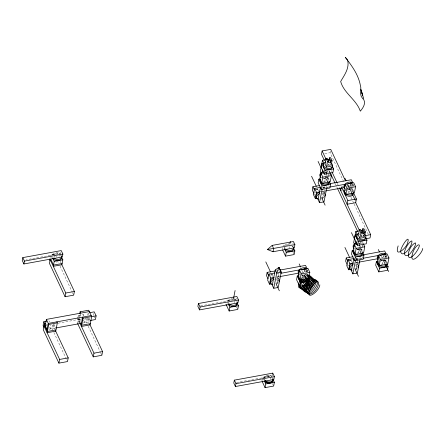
<?xml version="1.0" encoding="UTF-8"?>
<svg xmlns="http://www.w3.org/2000/svg" width="445" height="445" viewBox="0 0 445 445"><rect width="100%" height="100%" fill="white"/><g stroke="black" fill="none" stroke-linecap="round" stroke-linejoin="round"><path stroke-width="0.33" stroke-dasharray="2.23 1.67" d="M54.546 257.46L55.147 254.379L49.996 255.319M59.107 256.225L59.469 254.379M60.904 252.315L60.676 253.466L26.294 259.741M52.449 325.095L51.848 328.176L50.129 328.488L50.852 324.794M79.054 322.586L77.447 319.154L78.17 315.461L83.326 314.52L84.127 316.234M77.608 323.476L78.576 318.548L80.567 322.797M79.032 317.341L79.638 314.265M80.139 316.217L80.745 313.135M79.444 322.547L80.05 319.466M83.082 315.75L83.326 314.52M86.92 318.214L86.191 321.907L84.478 322.219L85.201 318.525L86.92 318.214L88.944 322.542M87.737 315.16L88.221 312.696M88.727 314.648L88.967 313.414M93.517 315.555L94.001 313.091M234.615 302.756L235.094 300.292M236.306 299.379L236.529 298.228M282.408 249.456L282.77 247.609M276.773 284.355L278.854 273.753M278.982 273.091L279.371 271.1M278.381 281.424L279.349 276.501L278.008 273.636M261.927 380.953L262.411 378.489M289.05 248.032L289.306 246.714M292.921 244.099L293.177 242.809M270.516 379.385L270.994 376.921M272.207 376.008L272.429 374.857M301.671 272.596L306.388 271.734L306.772 269.798M343.59 181.543L330.079 152.702L330.468 150.705M326.396 173.033L326.78 171.064M327.837 165.679L328.076 164.45M324.761 181.621L325.812 176.276M327.854 165.852L328.115 164.511M307.217 272.04L307.584 270.193M322.536 198.715L324.155 190.488M324.655 187.935L324.906 186.661M327.225 178.857L327.464 177.622L323.504 178.345A4.611 3.376 11.1 0 1 325.773 178.523M329.762 165.924L330.246 163.46M324.633 193.319L325.111 190.855L324.577 189.715M328.571 176.498L329.055 174.034M329.178 173.417L329.539 171.57L325.579 172.293M349.242 188.891L349.726 186.427M348.847 193.174L349.753 188.563M347.534 186.939L352.156 186.093L352.49 184.408M353.441 190.861L352.501 188.858L352.863 187.011M352.985 186.394L353.708 182.7M356.228 259.897L356.595 258.05L357.663 260.336M359.749 244.233L360.133 242.28M361.156 237.063L361.668 234.454M358.119 252.821L359.165 247.476M361.245 236.885L361.629 234.91M355.894 269.915L357.585 261.298M357.713 260.637L358.364 257.321M360.578 250.057L360.823 248.822L356.857 249.545M363.114 237.124L363.598 234.66M357.986 264.519L358.47 262.055L357.936 260.909M361.93 247.698L362.414 245.234M362.536 244.617L362.897 242.77L358.931 243.493A4.611 2.765 -25.1 0 1 360.828 243.621M382.205 264.375L383.106 259.763M384.747 261.187L384.992 259.952L381.026 260.675A4.611 3.376 11.1 0 1 383.267 260.842M380.792 258.156L385.515 257.293L385.893 255.358M387.2 262.923L385.859 260.058L386.221 258.211M386.343 257.594L386.827 255.13M324.794 153.67L330.079 152.702M323.521 170.802L324.805 170.569M323.726 178.567L328.332 177.727L329.272 179.73M323.437 181.922L326.079 181.438M322.492 187.412L326.992 186.589M315.639 189.375L319.009 188.758M322.38 188.146L329.122 186.911M315.683 189.642L318.987 189.042M325.679 187.818L322.948 188.318L323.237 186.85L324.31 189.142M326.363 187.695L329.094 187.195M341.382 186.761L343.362 186.399M347.322 185.676L349.308 185.315M320.489 191.7L325.111 190.855M313.731 193.108L315.711 192.746M322.314 191.539L325.64 190.933M313.441 194.576L315.422 194.215M340.653 190.454L341.977 190.215M344.775 190.271L346.021 190.043M346.649 189.926L352.501 188.858M321.262 197.497L323.904 197.013M320.289 199.126L321.412 198.921M56.304 262.083L58.017 261.766L58.595 263.006M283.131 245.762L289.078 244.678M364.071 235.85L362.091 236.212L361.501 234.954M356.873 242.002L358.158 241.768M357.062 249.773L361.69 248.927L362.764 251.219M356.795 253.122L359.438 252.638M276.573 270.682L279.271 270.193M355.85 258.612L360.344 257.788M270.549 274.893L273.92 274.276M348.997 260.575L352.368 259.958M355.739 259.34L362.48 258.111M270.616 275.155L273.987 274.543M277.357 273.925L278.709 273.681M349.069 260.837L352.44 260.219M355.811 259.607L360.528 258.745M361.201 258.623L362.553 258.378M276.707 276.979L279.349 276.501M355.828 262.539L358.47 262.055M276.729 277.152L279.421 276.656M355.85 262.706L358.548 262.216M346.8 265.776L348.78 265.415M301.905 275.121L303.229 274.877M303.434 275.105L302.111 275.344A4.611 2.765 -25.1 0 0 303.062 275.144M377.271 261.627L379.251 261.265M379.913 261.143L385.859 260.058M46.208 324.455L47.532 324.216M77.447 319.154L81.313 318.448M276.156 283.02L278.142 282.658L276.529 279.221M354.62 268.697L357.263 268.213L355.383 264.208M45.19 325.562L47.237 325.189M58.139 323.198L81.518 318.932M380.964 264.252L382.945 263.891M80.973 319.299L78.331 319.777L79.783 322.87M49.05 329.205L55.925 327.954M82.737 323.059L89.339 321.852M226.75 300.631L235.338 299.062M200.573 305.904L233.608 299.874M234.281 299.752L235.633 299.502M262.65 377.26L271.239 375.691L272.017 377.36M236.49 382.528L271.539 376.131A4.611 3.376 11.1 0 0 264.224 377.699M350.988 183.601L352.156 186.093M384.931 256.047L385.515 257.293M350.554 186.449L353.202 192.095M384.992 259.952L386.416 262.989M348.101 185.042L349.536 188.107M349.82 188.719L350.399 189.943M381.454 256.242L382.889 259.302M383.178 259.919L383.751 261.143M347.473 185.114L348.352 186.995M348.646 187.623L349.831 190.143M347.701 190.321L348.874 192.83M350.933 197.218L352.401 200.35M352.696 200.979L353.87 203.487M354.164 204.116L368.849 235.461M329.806 163.777L330.39 165.023M363.165 234.977L363.749 236.223M328.31 164.11L329.194 165.991M331.247 170.379L331.837 171.631M337.416 183.546L339.179 187.306M329.128 170.574L330.006 172.454M335.296 183.735L336.47 186.244M336.765 186.872L337.355 188.124M329.539 171.57L330.079 172.716M362.897 242.77L363.432 243.916M325.39 171.815L326.268 173.689M358.748 243.014L359.621 244.884M327.464 177.622L328.888 180.659A4.611 3.376 11.1 0 0 327.476 179.263M360.823 248.822L362.241 251.859M325.529 177.321L326.102 178.545M358.887 248.521L359.46 249.745M328.733 185.571L329.3 186.783M362.085 256.771L362.658 257.983M324.433 192.857L324.85 193.747M357.73 263.93L358.147 264.82M322.03 193.008L323.637 196.44M317.452 188.825L318.631 191.333M321.574 197.619L322.163 198.876M350.81 260.025L351.989 262.533M354.932 268.819L355.522 270.076M306.577 268.88L307.206 270.215M305.804 270.488L306.388 271.734M292.571 246.018L293.144 247.231M302.333 270.682L303.195 272.518M292.988 252.143L294.123 254.568M283.988 247.587L284.555 248.799M278.609 278.37L279.026 279.26M271.689 274.465L272.863 276.979M275.811 283.259L276.395 284.516M236.607 307.005L237.458 308.83M272.501 383.635L273.642 386.065M227.606 302.45L228.174 303.668M263.173 378.372L264.213 380.597A4.611 3.376 11.1 0 1 263.941 379.312M93.784 316.128L94.59 317.841M60.565 254.968L59.708 253.144L51.125 254.712L51.976 256.537M89.172 318.214L89.973 319.927M88.394 318.297L89.467 320.6M87.726 318.192L89.434 321.835M60.192 261.165L61.06 263.017M55.686 255.525L56.487 257.243M60.047 266.093L72.212 292.07M72.507 292.688L73.375 294.54M86.191 321.907L86.775 323.142M88.221 326.235L100.392 352.206M100.681 352.824L101.838 355.299M83.404 319.927L84.478 322.219M50.802 257.038L51.336 258.183M78.17 315.461L79.51 318.32M79.288 318.759L80.617 321.596M53.795 324.027L55.653 328.004M53.383 324.466L55.091 328.104M52.855 325.089L54.891 329.428M48.978 320.789L49.512 321.93M51.848 328.176L52.716 330.029M53.873 332.504L67.201 360.951M49.595 327.342L50.129 328.488M325.812 163.098A4.611 3.376 11.1 0 1 326.586 162.959M330.101 163.638A4.611 3.376 11.1 0 1 330.496 163.871M328.972 174.101A4.611 2.765 -25.1 0 1 328.755 175.224M326.88 177.327A4.611 2.765 -25.1 0 1 323.654 178.567M325.245 172.354A4.611 2.765 -25.1 0 1 327.498 172.426M326.992 171.13A4.611 2.765 -25.1 0 1 328.299 172.443M327.553 174.813A4.611 2.765 -25.1 0 1 326.624 175.719M322.252 177.271A4.611 2.765 -25.1 0 1 321.507 177.193M285.034 248.06A4.611 3.376 11.1 0 1 284.789 247.481M285.056 245.334A4.611 3.376 11.1 0 1 289.4 243.699M290.947 244.083A4.611 3.376 11.1 0 1 291.241 244.205M293.255 245.829A4.611 3.376 11.1 0 1 293.567 246.397M284.572 248.799A4.611 3.376 11.1 0 1 284.461 247.481M286.307 245.323A4.611 3.376 11.1 0 1 287.425 244.978M291.731 245.835A4.611 3.376 11.1 0 1 292.927 246.942M302.205 275.105A4.611 3.376 11.1 0 1 303.173 275.116M299.746 274.904A4.611 3.376 11.1 0 1 300.414 274.432M306.844 269.731A4.611 2.765 -25.1 0 1 307.111 272.095M300.458 275.283A4.611 2.765 -25.1 0 1 299.78 275.043M306.744 269.87A4.611 2.765 -25.1 0 1 305.031 272.49M300.353 274.031A4.611 2.765 -25.1 0 1 299.835 273.948M277.04 277.285A4.611 2.765 -25.1 0 1 278.742 279.577A4.611 2.765 -25.1 0 1 275.978 282.686M278.153 282.914A4.611 2.765 -25.1 0 1 275.399 284.539M276.579 278.52A4.611 2.765 -25.1 0 1 278.876 279.226M228.213 303.729A4.611 3.376 11.1 0 1 228.051 302.511M228.786 300.981A4.611 3.376 11.1 0 1 232.646 299.785M236.289 301.493A4.611 3.376 11.1 0 1 236.473 301.71M228.825 303.206A4.611 3.376 11.1 0 1 228.457 302.5M228.335 301.043A4.611 3.376 11.1 0 1 232.557 298.528M234.17 298.812A4.611 3.376 11.1 0 1 235.867 299.663M237.024 300.931A4.611 3.376 11.1 0 1 237.246 301.41M359.249 234.276A4.611 3.376 11.1 0 1 359.86 234.165M363.331 234.771A4.611 3.376 11.1 0 1 363.877 235.088M362.325 245.212A4.611 2.765 -25.1 0 1 362.069 246.519M360.088 248.627A4.611 2.765 -25.1 0 1 357.09 249.762M360.428 242.364A4.611 2.765 -25.1 0 1 361.663 243.676M361.029 245.863A4.611 2.765 -25.1 0 1 359.983 246.919M355.305 248.455A4.611 2.765 -25.1 0 1 354.787 248.377M357.157 249.528A4.611 3.376 11.1 0 1 362.263 251.926M354.904 249.161A4.611 3.376 11.1 0 1 355.366 248.861M359.961 248.677A4.611 3.376 11.1 0 1 362.809 251.414M355.905 262.795A4.611 2.765 -25.1 0 1 357.908 264.703M357.641 265.81A4.611 2.765 -25.1 0 1 354.804 268.396M357.046 268.68A4.611 2.765 -25.1 0 1 354.209 270.193M355.405 264.096A4.611 2.765 -25.1 0 1 357.997 264.781M385.971 255.291A4.611 2.765 -25.1 0 1 386.238 257.649M384.257 259.758A4.611 2.765 -25.1 0 1 380.959 260.92M379.34 260.776A4.611 2.765 -25.1 0 1 378.901 260.603M385.882 255.213A4.611 2.765 -25.1 0 1 384.152 258.05M379.479 259.585A4.611 2.765 -25.1 0 1 378.712 259.441M379.057 261.365A4.611 3.376 11.1 0 1 379.296 261.221M385.031 261.61A4.611 3.376 11.1 0 1 386.432 263.056M378.867 260.459A4.611 3.376 11.1 0 1 379.296 260.136M384.135 259.808A4.611 3.376 11.1 0 1 387.067 263.034M52.51 257.572A4.611 3.376 11.1 0 1 52.421 257.082M53.55 254.712A4.611 3.376 11.1 0 1 58.612 254.234M60.459 255.369A4.611 3.376 11.1 0 1 61.154 256.248M52.849 254.662A4.611 3.376 11.1 0 1 59.986 253.572M61.516 255.252A4.611 3.376 11.1 0 1 61.749 255.981M352.518 184.13A4.611 2.765 -25.1 0 1 350.649 186.961M345.887 188.357A4.611 2.765 -25.1 0 1 345.437 188.263M352.735 184.224A4.611 2.765 -25.1 0 1 352.924 186.355M351.049 188.463A4.611 2.765 -25.1 0 1 347.823 189.704M345.96 189.57A4.611 2.765 -25.1 0 1 345.348 189.297M345.37 189.398A4.611 3.376 11.1 0 1 346.077 188.852M350.654 188.563A4.611 3.376 11.1 0 1 353.714 191.917M345.543 190.271A4.611 3.376 11.1 0 1 345.871 190.06M347.734 189.481A4.611 3.376 11.1 0 1 349.948 189.653M351.645 190.393A4.611 3.376 11.1 0 1 353.041 191.795M323.804 197.38A4.611 2.765 -25.1 0 1 321.001 198.948M322.58 192.88A4.611 2.765 -25.1 0 1 324.566 193.514M322.725 191.623A4.611 2.765 -25.1 0 1 324.511 193.937A4.611 2.765 -25.1 0 1 321.652 197.096M320.433 191.723A4.611 2.765 -25.1 0 1 320.823 191.639M321.529 177.972A4.611 3.376 11.1 0 1 322.108 177.611M326.48 177.433A4.611 3.376 11.1 0 1 329.456 180.242M264.336 379.98A4.611 3.376 11.1 0 1 264.124 379.363M264.308 377.699A4.611 3.376 11.1 0 1 270.977 376.487M272.568 377.822A4.611 3.376 11.1 0 1 272.763 378.117M264.758 379.885A4.611 3.376 11.1 0 1 264.458 379.368M272.969 377.655A4.611 3.376 11.1 0 1 273.108 377.944M264.586 377.716A4.611 3.376 11.1 0 1 269.548 376.592M271.923 377.855A4.611 3.376 11.1 0 1 272.646 378.734"/><path stroke-width="0.67" d="M22.812 257.605L22.25 260.481L23.891 263.974L62.317 256.965L62.879 254.089L61.243 250.591L22.812 257.605L24.453 261.098L23.891 263.974M52.833 258.356L54.251 261.393L53.283 266.316L61.872 264.753L62.84 259.824L61.416 256.787M46.402 321.257L43.827 321.729L43.098 325.423L43.905 327.142M45.729 323.654L44.405 323.893L43.26 329.745L58.907 363.137L67.49 361.568L68.219 357.875L55.469 330.663M45.19 325.562L46.397 319.404L89.334 311.567M46.397 319.404L48.744 324.416L47.114 332.726L55.703 331.158L57.333 322.848L56.86 321.846M65.076 296.726L65.799 293.032L50.157 259.641L49.434 263.334L65.076 296.726L73.664 295.163L74.387 291.464L61.638 264.258M58.907 363.137L59.63 359.443L43.983 326.046M79.755 313.647L80.117 311.8L88.705 310.232L91.676 316.579L90.046 324.889L81.463 326.458L83.093 318.147L82.62 317.14L81.413 323.298M89.734 312.685L94.24 311.862L96.12 315.867L95.397 319.56L90.24 320.5M89.818 324.394L102.561 351.606L101.838 355.299L93.25 356.868L93.978 353.174L80.039 323.42M198.442 303.518L197.88 306.394L199.516 309.892L237.941 302.878L238.509 300.002L236.868 296.503L198.442 303.518L200.083 307.017L199.516 309.892M237.046 302.706L238.464 305.743L237.741 309.436L229.153 311.005L229.881 307.306L228.457 304.274M233.375 299.268L235.088 290.541M234.343 380.147L233.775 383.023L235.416 386.521L273.842 379.507L274.409 376.631L272.768 373.132L234.343 380.147L235.984 383.646L235.416 386.521M275.227 270.927L267.134 272.407L266.499 275.633L267.962 278.748M273.002 251.742L273.636 248.516L272.173 245.401L293.427 241.518L294.89 244.639L294.256 247.865L273.002 251.742L267.434 249.512L272.173 245.401M274.826 272.974L268.886 274.059L267.673 280.216L269.553 284.221L271.533 283.86M269.553 284.221L270.76 278.064L268.886 274.059M275.266 269.931L272.273 285.178L273.736 288.293L278.236 287.476L281.223 272.234L278.971 267.389L275.266 269.931L276.729 273.052L273.736 288.293M293.427 247.837L294.851 250.874L294.123 254.568L285.54 256.136L286.263 252.443L284.839 249.406A4.611 3.376 11.1 0 0 290.357 251.692A4.611 3.376 11.1 0 0 293.5 248.154M289.823 244.066L290.346 241.418M273.063 379.585L274.365 382.372L273.642 386.065L265.053 387.634L265.782 383.935L264.475 381.154M272.546 374.284L272.768 373.132M319.644 185.532L312.902 186.767L312.268 189.987L313.731 193.108M298.601 275.722L297.282 275.961L296.559 279.66L299.685 286.335L308.274 284.772L308.997 281.073L307.862 278.648M320.595 187.334L314.648 188.419L313.441 194.576L315.321 198.581L317.302 198.22M345.415 180.726L330.73 149.375L322.141 150.944L321.49 154.27L324.427 160.539M325.695 159.716L322.48 160.306L320.305 171.386L321.184 173.261M320.2 178.951L318.876 179.19L318.153 182.884L321.284 189.564L329.867 187.996L330.596 184.302L329.456 181.877M322.48 160.306L323.943 163.426L321.896 163.799L321.173 167.492L324.305 174.173L332.888 172.604L333.617 168.911L332.193 165.874M315.321 198.581L316.529 192.424L314.648 188.419M300.025 280.077L301.237 273.92L299.357 269.909L298.15 276.067L300.025 280.077L308.613 278.509L309.82 272.351L307.946 268.341L280.728 273.308M323.598 172.654L320.956 173.138L319.744 179.296L321.624 183.301L330.212 181.738L331.419 175.58L330.079 172.716M299.685 286.335L300.408 282.642L297.282 275.961M322.286 171.887L322.686 169.84M323.459 165.885L323.704 164.656M320.5 187.011L318.041 199.532L319.504 202.653L323.999 201.835L326.602 188.58M329.478 157.814L330.941 160.934L330.668 162.319L328.421 162.731L328.694 161.346L327.231 158.225L326.107 158.431L325.017 163.971L326.48 167.092L330.98 166.269L332.065 160.728L330.602 157.608L329.478 157.814L328.772 161.168M321.624 183.301L322.831 177.143L320.956 173.138M304.502 271.572L305.276 267.623M321.284 189.564L322.008 185.871L318.876 179.19M324.305 174.173L325.028 170.474L321.896 163.799M319.504 202.653L322.102 189.398M326.48 167.092L327.565 161.552L326.107 158.431M326.074 174.941L326.335 173.6M340.653 190.454L341.137 187.996M345.125 184.269L343.918 190.427L345.793 194.432L354.381 192.869L355.588 186.711L353.708 182.7L345.125 184.269L347 188.274L345.793 194.432M350.271 185.932L351.044 181.983M341.677 187.389L347.845 200.561L347.122 204.255L355.705 202.692L356.434 198.993L353.491 192.724M352.996 256.732L346.255 257.961L345.626 261.187L347.083 264.308M353.953 258.534L348.007 259.619L346.8 265.776L348.674 269.781L350.654 269.42M359.048 230.916L355.839 231.506L353.664 242.586L354.543 244.461M353.558 250.151L352.234 250.39L351.511 254.084L354.637 260.764L363.226 259.196L363.949 255.502L362.814 253.071M357.235 234.632L355.255 234.999L354.531 238.692L357.658 245.367L366.246 243.804L366.969 240.105L365.551 237.074M348.674 269.781L349.881 263.624L348.007 259.619M356.951 243.854L354.309 244.338L353.102 250.496L354.976 254.501L363.565 252.932L364.772 246.775L363.432 243.916M355.511 243.749L356.022 241.145M353.87 258.144L351.4 270.732L352.857 273.853L357.357 273.03L359.955 259.78M359.46 229.631L358.375 235.171L359.838 238.292L364.333 237.469L365.423 231.928L363.96 228.808L362.836 229.014L364.299 232.134L364.027 233.519L361.774 233.931L362.046 232.54L360.589 229.425L359.46 229.631L360.923 232.746L359.838 238.292M354.976 254.501L356.189 248.343L354.309 244.338M354.637 260.764L355.366 257.071L352.234 250.39M357.658 245.367L358.386 241.674L355.255 234.999M352.857 273.853L355.46 260.598M359.426 246.135L359.688 244.8M362.019 232.941L362.92 228.335M355.405 202.041L370.679 234.643L370.023 237.969L366.063 238.692M377.727 261.282L376.403 261.521L375.68 265.214L378.806 271.895L387.395 270.326L388.118 266.633L386.983 264.202M379.151 265.632L380.358 259.474L378.478 255.469L377.271 261.627L379.151 265.632L387.734 264.063L388.947 257.905L387.067 253.9L363.226 258.25M378.806 271.895L379.535 268.202L376.403 261.521M383.623 257.132L384.402 253.177M308.129 276.445C307.979 267.757 294.468 285.262 299.374 287.848C304.063 289.634 315.455 270.215 305.481 276.2C296.999 282.531 297.9 296.52 308.196 282.859C316.261 267.985 300.57 279.899 300.714 286.775C301.159 295.83 315.021 279.488 310.949 276.428C305.926 275.783 296.081 294.301 306.288 289.122C314.899 283.632 315.11 269.203 305.053 283.521C297.616 298.473 313.308 287.865 313.992 280.645C313.836 271.956 300.325 289.461 305.231 292.048C309.92 293.834 321.318 274.42 311.344 280.4C302.856 286.73 303.757 300.72 314.053 287.058C322.124 272.184 306.427 284.099 306.572 290.98C307.017 300.036 320.878 283.693 316.807 280.634C311.789 279.988 301.938 298.5 312.151 293.322C320.756 287.832 320.967 273.408 310.91 287.72C303.473 302.672 319.165 292.07 319.849 284.85M422.75 248.494C422.249 253.795 408.666 266.928 412.604 253.244C415.569 243.548 424.23 240.667 415.63 252.955C405.885 264.959 406.975 250.724 412.426 245.073C420.881 236.634 410.791 255.869 407.22 255.575C400.144 256.537 408.288 241.446 411.825 240.906C413.272 244.138 403.604 258.384 400.867 252.482C398.759 249.584 410.78 231.795 407.692 242.703C406.597 248.138 393.842 258.951 398.147 245.896M327.52 159.51L329.205 159.199L330.668 162.319M327.565 161.552L328.694 161.346M330.941 160.934L332.065 160.728M325.028 170.474L333.617 168.911M322.831 177.143L331.419 175.58M329.756 183.69L351.328 179.752L352.79 182.867M322.008 185.871L330.596 184.302M329.778 187.067L344.808 184.325M316.529 192.424L319.827 191.823M325.64 190.933L344.241 187.54M347 188.274L355.588 186.711M347.845 200.561L356.434 198.993M24.453 261.098L62.879 254.089M54.251 261.393L62.84 259.824M62.116 263.518L53.528 265.087L50.686 259.018M360.878 230.705L362.564 230.399L364.027 233.519M294.89 244.639L267.434 249.512M360.923 232.746L362.046 232.54M364.299 232.134L365.423 231.928M365.395 235.605L370.679 234.643M286.263 252.443L294.851 250.874M65.799 293.032L74.387 291.464M358.386 241.674L366.969 240.105M356.189 248.343L364.772 246.775M279.944 270.065L305.559 265.392L307.022 268.513M363.109 254.885L384.686 250.947L386.143 254.067M355.366 257.071L363.949 255.502M270.76 278.064L274.064 277.463M349.881 263.624L353.185 263.023M280.1 276.534L298.973 273.091M359.221 262.094L378.1 258.645M301.237 273.92L309.82 272.351M380.358 259.474L388.947 257.905M91.208 315.577L48.277 323.409L47.07 329.573L44.405 323.893M48.744 324.416L57.333 322.848M83.093 318.147L91.676 316.579M91.609 316.69L96.12 315.867M300.408 282.642L308.997 281.073M379.535 268.202L388.118 266.633M55.925 327.954L81.824 323.226M55.942 329.929L47.354 331.497L44.227 324.817M90.29 323.66L81.702 325.228L80.851 323.404M200.083 307.017L238.509 300.002M229.881 307.306L238.464 305.743M59.63 359.443L68.219 357.875M93.978 353.174L102.561 351.606M235.984 383.646L274.409 376.631M265.782 383.935L274.365 382.372M346.75 58.862L345.292 57.366C351.8 65.66 358.331 74.604 360.333 85.184C361.896 89.362 359.015 94.596 362.369 98.1C366.986 101.905 363.331 107.696 360.322 111.172C356.406 99.641 343.885 93.239 340.67 81.507C344.213 75.383 349.236 68.708 347.834 61.204A17.75 10.736 -40.9 0 0 346.755 58.857M344.942 178.3L346.088 180.753M350.399 189.943L355.277 200.361M378.3 249.5L379.446 251.948M383.751 261.143L388.635 271.561M322.141 150.944L326.257 159.722M332.131 172.26L337.121 182.917M339.474 187.935L359.449 230.566M330.301 173.077L335.002 183.112M337.644 188.752L357.619 231.389M355.839 231.506L357.302 234.621M318.075 161.413L320.94 167.531M326.391 179.157L327.82 182.216M351.433 232.613L354.582 239.343M359.744 250.357L361.179 253.416M311.567 176.259L316.278 186.31M322.163 198.876L325.106 205.156M344.925 247.459L349.631 257.51M355.522 270.076L358.464 276.356M312.902 186.767L314.365 189.882M346.255 257.961L347.717 261.082M299.174 263.941L300.609 267.006M304.63 275.583L309.509 286.002M282.692 250.068L285.54 256.136M265.798 261.899L270.51 271.951M276.395 284.516L279.343 290.802M267.134 272.407L268.596 275.527M226.027 304.324L229.153 311.005M262.211 381.56L265.053 387.634M80.117 311.8L80.745 313.135M49.273 259.012L50.079 260.731M77.608 323.476L93.25 356.868M43.827 321.729L44.901 324.016M363.665 98.601L360.851 89.2M361.713 92.343L362.658 95.464L361.062 90.151M332.17 165.874A4.611 3.376 11.1 0 1 327.12 169.667A4.611 3.376 11.1 0 1 323.838 164.255M331.414 163.165A4.611 3.376 11.1 0 1 330.807 168.06A4.611 3.376 11.1 0 1 324.221 166.697A4.611 3.376 11.1 0 1 325.679 161.98M320.717 177.772A4.611 2.765 -25.1 0 1 321.379 174.407M322.797 173.283A4.611 2.765 -25.1 0 1 323.626 172.86M320.556 176.826A4.611 2.765 -25.1 0 1 323.326 171.386M293.8 247.42A4.611 3.376 11.1 0 1 290.796 250.429A4.611 3.376 11.1 0 1 285.668 248.905M307.667 278.464A4.611 3.376 11.1 0 1 302.778 281.885A4.611 3.376 11.1 0 1 298.767 277.146M307.901 278.203A4.611 3.376 11.1 0 1 302.539 280.561A4.611 3.376 11.1 0 1 298.923 276.139M299.107 274.532A4.611 2.765 -25.1 0 1 299.763 271.2M301.232 270.037A4.611 2.765 -25.1 0 1 305.876 269.192M298.779 273.48A4.611 2.765 -25.1 0 1 300.748 268.624A4.611 2.765 -25.1 0 1 306.655 269.058M270.81 282.97A4.611 2.765 -25.1 0 1 273.82 277.63M279.232 279.705A4.611 2.765 -25.1 0 1 279.238 281.357M273.007 284.856A4.611 2.765 -25.1 0 1 270.783 282.48A4.611 2.765 -25.1 0 1 274.142 279.087M237.079 302.884A4.611 3.376 11.1 0 1 234.02 306.549A4.611 3.376 11.1 0 1 228.441 304.208M237.419 302.389A4.611 3.376 11.1 0 1 234.415 305.292A4.611 3.376 11.1 0 1 229.375 303.857M365.584 237.252A4.611 3.376 11.1 0 1 360.428 240.856A4.611 3.376 11.1 0 1 357.118 235.544M364.611 234.22A4.611 3.376 11.1 0 1 364.322 239.176A4.611 3.376 11.1 0 1 357.674 238.014A4.611 3.376 11.1 0 1 358.915 233.225M354.059 248.955A4.611 2.765 -25.1 0 1 354.715 245.629M356.184 244.466A4.611 2.765 -25.1 0 1 357.062 244.021M353.909 248.026A4.611 2.765 -25.1 0 1 356.745 242.564M362.619 252.888A4.611 3.376 11.1 0 1 357.407 256.253A4.611 3.376 11.1 0 1 353.947 251.141M362.853 252.627A4.611 3.376 11.1 0 1 357.491 254.985A4.611 3.376 11.1 0 1 353.875 250.568M351.505 269.075A4.611 2.765 -25.1 0 1 351.239 269.047M349.931 268.53A4.611 2.765 -25.1 0 1 353.252 263.078M358.431 265.442A4.611 2.765 -25.1 0 1 358.008 267.595M352.134 270.415A4.611 2.765 -25.1 0 1 349.904 268.04A4.611 2.765 -25.1 0 1 353.263 264.642M378.233 260.086A4.611 2.765 -25.1 0 1 378.884 256.759M380.358 255.597A4.611 2.765 -25.1 0 1 384.997 254.751M378.083 259.157A4.611 2.765 -25.1 0 1 379.457 254.434A4.611 2.765 -25.1 0 1 385.604 254.262M386.788 264.024A4.611 3.376 11.1 0 1 381.738 267.412A4.611 3.376 11.1 0 1 377.994 262.483M387.022 263.757A4.611 3.376 11.1 0 1 381.66 266.116A4.611 3.376 11.1 0 1 378.044 261.699M61.455 256.971A4.611 3.376 11.1 0 1 58.39 260.637A4.611 3.376 11.1 0 1 52.81 258.289M61.794 256.47A4.611 3.376 11.1 0 1 58.785 259.379A4.611 3.376 11.1 0 1 53.745 257.939M344.892 188.903A4.611 2.765 -25.1 0 1 345.548 185.537M346.972 184.414A4.611 2.765 -25.1 0 1 351.667 183.557M344.664 187.918A4.611 2.765 -25.1 0 1 346.204 183.168A4.611 2.765 -25.1 0 1 352.29 183.14M353.68 192.474A4.611 3.376 11.1 0 1 348.391 194.938A4.611 3.376 11.1 0 1 344.68 190.543M353.464 193.041A4.611 3.376 11.1 0 1 348.307 196.201A4.611 3.376 11.1 0 1 344.586 191.383M325.078 194.243A4.611 2.765 -25.1 0 1 324.655 196.395M318.742 199.21A4.611 2.765 -25.1 0 1 316.551 196.835A4.611 2.765 -25.1 0 1 319.888 193.453M316.501 197.268A4.611 2.765 -25.1 0 1 319.616 191.973M329.511 181.343A4.611 3.376 11.1 0 1 324.216 183.807A4.611 3.376 11.1 0 1 320.506 179.413M329.294 181.91A4.611 3.376 11.1 0 1 323.904 185.02A4.611 3.376 11.1 0 1 320.595 179.941M273.185 379.363A4.611 3.376 11.1 0 1 269.987 382.572A4.611 3.376 11.1 0 1 264.692 380.575M273.319 379.045A4.611 3.376 11.1 0 1 270.304 381.921A4.611 3.376 11.1 0 1 265.287 380.497M273.013 379.652A4.611 3.376 11.1 0 1 270.076 383.156A4.611 3.376 11.1 0 1 264.569 381.193M278.971 267.389L276.729 273.052L281.223 272.234L278.971 267.389"/></g></svg>
